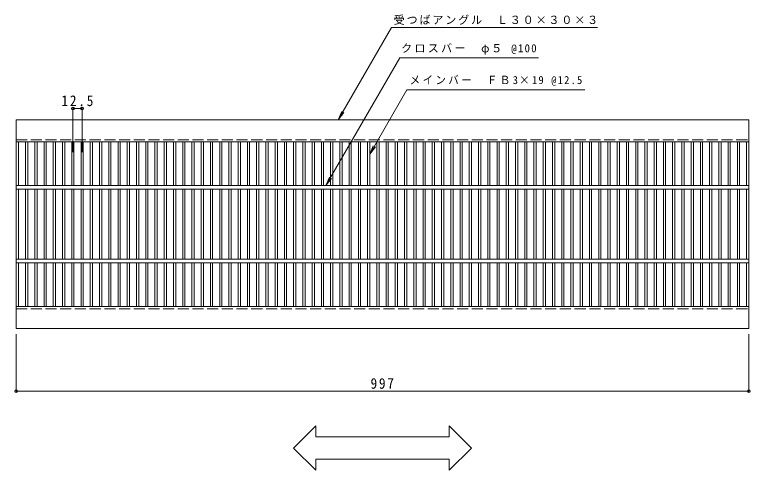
# Model space of a CAD drawing. Units: millimetres, scale not verified. Extents: x -756 to 910, y -687 to 599.
# Drawn here: x -756 to 245, y -21 to 599 of the extents above; entities that cross this region are included whole.
import ezdxf

# ---------------------------------------------------------------- set-up
doc = ezdxf.new("R2010")
doc.units = ezdxf.units.MM
doc.header["$LTSCALE"] = 5
doc.header["$PDMODE"] = 32
doc.header["$PDSIZE"] = 4
doc.linetypes.add('DASHED3', pattern=[4, 3, -1])
for name, color, linetype, lineweight in [('A-1_ピット', 2, 'Continuous', 9), ('A-2_蓋', 3, 'Continuous', 9), ('A-4_寸法', 7, 'Continuous', 9), ('A-5_仕様文', 7, 'Continuous', 9)]:
    doc.layers.add(name, color=color, linetype=linetype, lineweight=lineweight)
doc.styles.add('ＭＳ ゴシック', font='')
doc.styles.get('ＭＳ ゴシック').set_extended_font_data('MS Gothic')

msp = doc.modelspace()

# ---------------------------------------------------------------- linework, layer by layer
at = {"layer": 'A-1_ピット'}
for p, q in [((-753.757, 455.959), (243.243, 455.959)), ((-753.757, 425.959), (-753.757, 455.959)), ((243.243, 455.959), (243.243, 425.959)), ((-753.757, 425.959), (243.243, 425.959)), ((243.243, 201.959), (243.243, 171.959)), ((-753.757, 171.959), (243.243, 171.959))]:
    msp.add_line(p, q, dxfattribs=at)
at = {"layer": 'A-1_ピット', "linetype": 'DASHED3'}
for p, q in [((-753.757, 428.959), (243.243, 428.959)), ((-753.757, 198.959), (243.243, 198.959))]:
    msp.add_line(p, q, dxfattribs=at)
at = {"layer": 'A-1_ピット'}
msp.add_lwpolyline([(-753.757, 171.959), (-753.757, 201.959), (243.243, 201.959)], dxfattribs=at)
at = {"layer": 'A-2_蓋'}
for p, q in [((-753.757, 425.959), (-753.757, 201.959)), ((-750.757, 366.459), (-750.757, 425.959)), ((-740.997, 425.959), (-740.997, 366.459)), ((-737.997, 425.959), (-737.997, 366.459)), ((-728.417, 425.959), (-728.417, 366.459)), ((-725.417, 425.959), (-725.417, 366.459)), ((-715.837, 425.959), (-715.837, 366.459)), ((-712.837, 425.959), (-712.837, 366.459)), ((-703.257, 425.959), (-703.257, 366.459)), ((-700.257, 425.959), (-700.257, 366.459)), ((-690.677, 425.959), (-690.677, 366.459)), ((-687.677, 425.959), (-687.677, 366.459)), ((-678.097, 425.959), (-678.097, 366.459)), ((-675.097, 425.959), (-675.097, 366.459)), ((-665.517, 425.959), (-665.517, 366.459)), ((-662.517, 425.959), (-662.517, 366.459)), ((-652.937, 425.959), (-652.937, 366.459)), ((-649.937, 425.959), (-649.937, 366.459)), ((-640.357, 425.959), (-640.357, 366.459)), ((-637.357, 425.959), (-637.357, 366.459)), ((-627.777, 425.959), (-627.777, 366.459)), ((-624.777, 425.959), (-624.777, 366.459)), ((-615.197, 425.959), (-615.197, 366.459)), ((-612.197, 425.959), (-612.197, 366.459)), ((-602.617, 425.959), (-602.617, 366.459)), ((-599.617, 425.959), (-599.617, 366.459)), ((-590.037, 425.959), (-590.037, 366.459)), ((-587.037, 425.959), (-587.037, 366.459)), ((-577.457, 425.959), (-577.457, 366.459)), ((-574.457, 425.959), (-574.457, 366.459)), ((-564.877, 425.959), (-564.877, 366.459)), ((-561.877, 425.959), (-561.877, 366.459)), ((-552.297, 425.959), (-552.297, 366.459)), ((-549.297, 425.959), (-549.297, 366.459)), ((-539.717, 425.959), (-539.717, 366.459)), ((-536.717, 425.959), (-536.717, 366.459)), ((-527.137, 425.959), (-527.137, 366.459)), ((-524.137, 425.959), (-524.137, 366.459)), ((-514.557, 425.959), (-514.557, 366.459)), ((-511.557, 425.959), (-511.557, 366.459)), ((-501.977, 425.959), (-501.977, 366.459)), ((-498.977, 425.959), (-498.977, 366.459)), ((-489.397, 425.959), (-489.397, 366.459)), ((-486.397, 425.959), (-486.397, 366.459)), ((-476.817, 425.959), (-476.817, 366.459)), ((-473.817, 425.959), (-473.817, 366.459)), ((-464.237, 425.959), (-464.237, 366.459)), ((-461.237, 425.959), (-461.237, 366.459)), ((-451.657, 425.959), (-451.657, 366.459)), ((-448.657, 425.959), (-448.657, 366.459)), ((-439.077, 425.959), (-439.077, 366.459)), ((-436.077, 425.959), (-436.077, 366.459)), ((-426.497, 425.959), (-426.497, 366.459)), ((-423.497, 425.959), (-423.497, 366.459)), ((-413.917, 425.959), (-413.917, 366.459)), ((-410.917, 425.959), (-410.917, 366.459)), ((-401.337, 425.959), (-401.337, 366.459)), ((-398.336, 425.959), (-398.336, 366.459)), ((-388.757, 425.959), (-388.757, 366.459)), ((-385.757, 425.959), (-385.757, 366.459)), ((-376.177, 425.959), (-376.177, 366.459)), ((-373.176, 425.959), (-373.176, 366.459)), ((-363.597, 425.959), (-363.597, 366.459)), ((-360.597, 425.959), (-360.597, 366.459)), ((-351.017, 425.959), (-351.017, 366.459)), ((-348.017, 425.959), (-348.017, 366.459)), ((-338.437, 425.959), (-338.437, 366.459)), ((-335.437, 425.959), (-335.437, 366.459)), ((-325.857, 425.959), (-325.857, 366.459)), ((-322.857, 425.959), (-322.857, 366.459)), ((-313.277, 425.959), (-313.277, 366.459)), ((-310.277, 425.959), (-310.277, 366.459)), ((-300.697, 425.959), (-300.697, 366.459)), ((-297.697, 425.959), (-297.697, 366.459)), ((-288.117, 425.959), (-288.117, 366.459)), ((-285.117, 425.959), (-285.117, 366.459)), ((-275.536, 425.959), (-275.536, 366.459)), ((-272.536, 425.959), (-272.536, 366.459)), ((-262.957, 425.959), (-262.957, 366.459)), ((-259.956, 425.959), (-259.956, 366.459)), ((-250.377, 425.959), (-250.377, 366.459)), ((-247.377, 425.959), (-247.377, 366.459)), ((-237.797, 425.959), (-237.797, 366.459)), ((-234.797, 425.959), (-234.797, 366.459)), ((-225.217, 425.959), (-225.217, 366.459)), ((-222.217, 425.959), (-222.217, 366.459)), ((-212.637, 425.959), (-212.637, 366.459)), ((-209.637, 425.959), (-209.637, 366.459)), ((-200.057, 425.959), (-200.057, 366.459)), ((-197.057, 425.959), (-197.057, 366.459)), ((-187.477, 425.959), (-187.477, 366.459)), ((-184.476, 425.959), (-184.476, 366.459)), ((-174.896, 425.959), (-174.896, 366.459)), ((-171.896, 425.959), (-171.896, 366.459)), ((-162.316, 425.959), (-162.316, 366.459)), ((-159.316, 425.959), (-159.316, 366.459)), ((-149.737, 425.959), (-149.737, 366.459)), ((-146.736, 425.959), (-146.736, 366.459)), ((-137.157, 425.959), (-137.157, 366.459)), ((-134.156, 425.959), (-134.156, 366.459)), ((-124.577, 425.959), (-124.577, 366.459)), ((-121.577, 425.959), (-121.577, 366.459)), ((-111.997, 425.959), (-111.997, 366.459)), ((-108.996, 425.959), (-108.996, 366.459)), ((-99.416, 425.959), (-99.416, 366.459)), ((-96.417, 425.959), (-96.417, 366.459)), ((-86.836, 425.959), (-86.836, 366.459)), ((-83.837, 425.959), (-83.837, 366.459)), ((-74.256, 425.959), (-74.256, 366.459)), ((-71.256, 425.959), (-71.256, 366.459)), ((-61.676, 425.959), (-61.676, 366.459)), ((-58.676, 425.959), (-58.676, 366.459)), ((-49.097, 425.959), (-49.097, 366.459)), ((-46.096, 425.959), (-46.096, 366.459)), ((-36.516, 425.959), (-36.516, 366.459)), ((-33.516, 425.959), (-33.516, 366.459)), ((-23.937, 425.959), (-23.937, 366.459)), ((-20.936, 425.959), (-20.936, 366.459)), ((-11.357, 425.959), (-11.357, 366.459)), ((-8.357, 425.959), (-8.357, 366.459)), ((1.223, 425.959), (1.223, 366.459)), ((4.223, 425.959), (4.223, 366.459)), ((13.803, 425.959), (13.803, 366.459)), ((16.803, 425.959), (16.803, 366.459)), ((26.383, 425.959), (26.383, 366.459)), ((29.383, 425.959), (29.383, 366.459)), ((38.964, 425.959), (38.964, 366.459)), ((41.964, 425.959), (41.964, 366.459)), ((51.544, 425.959), (51.544, 366.459)), ((54.544, 425.959), (54.544, 366.459)), ((64.124, 425.959), (64.124, 366.459)), ((67.124, 425.959), (67.124, 366.459)), ((76.703, 425.959), (76.703, 366.459)), ((79.704, 425.959), (79.704, 366.459)), ((89.284, 425.959), (89.284, 366.459)), ((92.284, 425.959), (92.284, 366.459)), ((101.863, 425.959), (101.863, 366.459)), ((104.864, 425.959), (104.864, 366.459)), ((114.444, 425.959), (114.444, 366.459)), ((117.443, 425.959), (117.443, 366.459)), ((127.023, 425.959), (127.023, 366.459)), ((130.023, 425.959), (130.023, 366.459)), ((139.603, 425.959), (139.603, 366.459)), ((142.603, 425.959), (142.603, 366.459)), ((152.183, 425.959), (152.183, 366.459)), ((155.183, 425.959), (155.183, 366.459)), ((164.764, 425.959), (164.764, 366.459)), ((167.764, 425.959), (167.764, 366.459)), ((177.344, 425.959), (177.344, 366.459)), ((180.344, 425.959), (180.344, 366.459)), ((189.924, 425.959), (189.924, 366.459)), ((192.924, 425.959), (192.924, 366.459)), ((202.504, 425.959), (202.504, 366.459)), ((205.504, 425.959), (205.504, 366.459)), ((215.083, 425.959), (215.083, 366.459)), ((218.084, 425.959), (218.084, 366.459)), ((227.664, 425.959), (227.664, 366.459)), ((230.664, 425.959), (230.664, 366.459)), ((240.244, 425.959), (240.244, 366.459)), ((243.243, 425.959), (243.243, 201.959)), ((-753.757, 366.459), (243.243, 366.459)), ((-753.757, 361.46), (243.243, 361.46)), ((-750.757, 266.459), (-750.757, 361.46)), ((-740.997, 361.46), (-740.997, 266.459)), ((-737.997, 361.46), (-737.997, 266.459)), ((-728.417, 361.46), (-728.417, 266.459)), ((-725.417, 361.46), (-725.417, 266.459)), ((-715.837, 361.46), (-715.837, 266.459)), ((-712.837, 361.46), (-712.837, 266.459)), ((-703.257, 361.46), (-703.257, 266.459)), ((-700.257, 361.46), (-700.257, 266.459)), ((-690.677, 361.46), (-690.677, 266.459)), ((-687.677, 361.46), (-687.677, 266.459)), ((-678.097, 361.46), (-678.097, 266.459)), ((-675.097, 361.46), (-675.097, 266.459)), ((-665.517, 361.46), (-665.517, 266.459)), ((-662.517, 361.46), (-662.517, 266.459)), ((-652.937, 361.46), (-652.937, 266.459)), ((-649.937, 361.46), (-649.937, 266.459)), ((-640.357, 361.46), (-640.357, 266.459)), ((-637.357, 361.46), (-637.357, 266.459)), ((-627.777, 361.46), (-627.777, 266.459)), ((-624.777, 361.46), (-624.777, 266.459)), ((-615.197, 361.46), (-615.197, 266.459)), ((-612.197, 361.46), (-612.197, 266.459)), ((-602.617, 361.46), (-602.617, 266.459)), ((-599.617, 361.46), (-599.617, 266.459)), ((-590.037, 361.46), (-590.037, 266.459)), ((-587.037, 361.46), (-587.037, 266.459)), ((-577.457, 361.46), (-577.457, 266.459)), ((-574.457, 361.46), (-574.457, 266.459)), ((-564.877, 361.46), (-564.877, 266.459)), ((-561.877, 361.46), (-561.877, 266.459)), ((-552.297, 361.46), (-552.297, 266.459)), ((-549.297, 361.46), (-549.297, 266.459)), ((-539.717, 361.46), (-539.717, 266.459)), ((-536.717, 361.46), (-536.717, 266.459)), ((-527.137, 361.46), (-527.137, 266.459)), ((-524.137, 361.46), (-524.137, 266.459)), ((-514.557, 361.46), (-514.557, 266.459)), ((-511.557, 361.46), (-511.557, 266.459)), ((-501.977, 361.46), (-501.977, 266.459)), ((-498.977, 361.46), (-498.977, 266.459)), ((-489.397, 361.46), (-489.397, 266.459)), ((-486.397, 361.46), (-486.397, 266.459)), ((-476.817, 361.46), (-476.817, 266.459)), ((-473.817, 361.46), (-473.817, 266.459)), ((-464.237, 361.46), (-464.237, 266.459)), ((-461.237, 361.46), (-461.237, 266.459)), ((-451.657, 361.46), (-451.657, 266.459)), ((-448.657, 361.46), (-448.657, 266.459)), ((-439.077, 361.46), (-439.077, 266.459)), ((-436.077, 361.46), (-436.077, 266.459)), ((-426.497, 361.46), (-426.497, 266.459)), ((-423.497, 361.46), (-423.497, 266.459)), ((-413.917, 361.46), (-413.917, 266.459)), ((-410.917, 361.46), (-410.917, 266.459)), ((-401.337, 361.46), (-401.337, 266.459)), ((-398.336, 361.46), (-398.336, 266.459)), ((-388.757, 361.46), (-388.757, 266.459)), ((-385.757, 361.46), (-385.757, 266.459)), ((-376.177, 361.46), (-376.177, 266.459)), ((-373.176, 361.46), (-373.176, 266.459)), ((-363.597, 361.46), (-363.597, 266.459)), ((-360.597, 361.46), (-360.597, 266.459)), ((-351.017, 361.46), (-351.017, 266.459)), ((-348.017, 361.46), (-348.017, 266.459)), ((-338.437, 361.46), (-338.437, 266.459)), ((-335.437, 361.46), (-335.437, 266.459)), ((-325.857, 361.46), (-325.857, 266.459)), ((-322.857, 361.46), (-322.857, 266.459)), ((-313.277, 361.46), (-313.277, 266.459)), ((-310.277, 361.46), (-310.277, 266.459)), ((-300.697, 361.46), (-300.697, 266.459)), ((-297.697, 361.46), (-297.697, 266.459)), ((-288.117, 361.46), (-288.117, 266.459)), ((-285.117, 361.46), (-285.117, 266.459)), ((-275.536, 361.46), (-275.536, 266.459)), ((-272.536, 361.46), (-272.536, 266.459)), ((-262.957, 361.46), (-262.957, 266.459)), ((-259.956, 361.46), (-259.956, 266.459)), ((-250.377, 361.46), (-250.377, 266.459)), ((-247.377, 361.46), (-247.377, 266.459)), ((-237.797, 361.46), (-237.797, 266.459)), ((-234.797, 361.46), (-234.797, 266.459)), ((-225.217, 361.46), (-225.217, 266.459)), ((-222.217, 361.46), (-222.217, 266.459)), ((-212.637, 361.46), (-212.637, 266.459)), ((-209.637, 361.46), (-209.637, 266.459)), ((-200.057, 361.46), (-200.057, 266.459)), ((-197.057, 361.46), (-197.057, 266.459)), ((-187.477, 361.46), (-187.477, 266.459)), ((-184.476, 361.46), (-184.476, 266.459)), ((-174.896, 361.46), (-174.896, 266.459)), ((-171.896, 361.46), (-171.896, 266.459)), ((-162.316, 361.46), (-162.316, 266.459)), ((-159.316, 361.46), (-159.316, 266.459)), ((-149.737, 361.46), (-149.737, 266.459)), ((-146.736, 361.46), (-146.736, 266.459)), ((-137.157, 361.46), (-137.157, 266.459)), ((-134.156, 361.46), (-134.156, 266.459)), ((-124.577, 361.46), (-124.577, 266.459)), ((-121.577, 361.46), (-121.577, 266.459)), ((-111.997, 361.46), (-111.997, 266.459)), ((-108.996, 361.46), (-108.996, 266.459)), ((-99.416, 361.46), (-99.416, 266.459)), ((-96.417, 361.46), (-96.417, 266.459)), ((-86.836, 361.46), (-86.836, 266.459)), ((-83.837, 361.46), (-83.837, 266.459)), ((-74.256, 361.46), (-74.256, 266.459)), ((-71.256, 361.46), (-71.256, 266.459)), ((-61.676, 361.46), (-61.676, 266.459)), ((-58.676, 361.46), (-58.676, 266.459)), ((-49.097, 361.46), (-49.097, 266.459)), ((-46.096, 361.46), (-46.096, 266.459)), ((-36.516, 361.46), (-36.516, 266.459)), ((-33.516, 361.46), (-33.516, 266.459)), ((-23.937, 361.46), (-23.937, 266.459)), ((-20.936, 361.46), (-20.936, 266.459)), ((-11.357, 361.46), (-11.357, 266.459)), ((-8.357, 361.46), (-8.357, 266.459)), ((1.223, 361.46), (1.223, 266.459)), ((4.223, 361.46), (4.223, 266.459)), ((13.803, 361.46), (13.803, 266.459)), ((16.803, 361.46), (16.803, 266.459)), ((26.383, 361.46), (26.383, 266.459)), ((29.383, 361.46), (29.383, 266.459)), ((38.964, 361.46), (38.964, 266.459)), ((41.964, 361.46), (41.964, 266.459)), ((51.544, 361.46), (51.544, 266.459)), ((54.544, 361.46), (54.544, 266.459)), ((64.124, 361.46), (64.124, 266.459)), ((67.124, 361.46), (67.124, 266.459)), ((76.703, 361.46), (76.703, 266.459)), ((79.704, 361.46), (79.704, 266.459)), ((89.284, 361.46), (89.284, 266.459)), ((92.284, 361.46), (92.284, 266.459)), ((101.863, 361.46), (101.863, 266.459)), ((104.864, 361.46), (104.864, 266.459)), ((114.444, 361.46), (114.444, 266.459)), ((117.443, 361.46), (117.443, 266.459)), ((127.023, 361.46), (127.023, 266.459)), ((130.023, 361.46), (130.023, 266.459)), ((139.603, 361.46), (139.603, 266.459)), ((142.603, 361.46), (142.603, 266.459)), ((152.183, 361.46), (152.183, 266.459)), ((155.183, 361.46), (155.183, 266.459)), ((164.764, 361.46), (164.764, 266.459)), ((167.764, 361.46), (167.764, 266.459)), ((177.344, 361.46), (177.344, 266.459)), ((180.344, 361.46), (180.344, 266.459)), ((189.924, 361.46), (189.924, 266.459)), ((192.924, 361.46), (192.924, 266.459)), ((202.504, 361.46), (202.504, 266.459)), ((205.504, 361.46), (205.504, 266.459)), ((215.083, 361.46), (215.083, 266.459)), ((218.084, 361.46), (218.084, 266.459)), ((227.664, 361.46), (227.664, 266.459)), ((230.664, 361.46), (230.664, 266.459)), ((240.244, 361.46), (240.244, 266.459)), ((-753.757, 266.459), (243.243, 266.459)), ((-753.757, 261.459), (243.243, 261.459)), ((-750.757, 201.959), (-750.757, 261.459)), ((-740.997, 261.459), (-740.997, 201.959)), ((-737.997, 261.459), (-737.997, 201.959)), ((-728.417, 261.459), (-728.417, 201.959)), ((-725.417, 261.459), (-725.417, 201.959)), ((-715.837, 261.459), (-715.837, 201.959)), ((-712.837, 261.459), (-712.837, 201.959)), ((-703.257, 261.459), (-703.257, 201.959)), ((-700.257, 261.459), (-700.257, 201.959)), ((-690.677, 261.459), (-690.677, 201.959)), ((-687.677, 261.459), (-687.677, 201.959)), ((-678.097, 261.459), (-678.097, 201.959)), ((-675.097, 261.459), (-675.097, 201.959)), ((-665.517, 261.459), (-665.517, 201.959)), ((-662.517, 261.459), (-662.517, 201.959)), ((-652.937, 261.459), (-652.937, 201.959)), ((-649.937, 261.459), (-649.937, 201.959)), ((-640.357, 261.459), (-640.357, 201.959)), ((-637.357, 261.459), (-637.357, 201.959)), ((-627.777, 261.459), (-627.777, 201.959)), ((-624.777, 261.459), (-624.777, 201.959)), ((-615.197, 261.459), (-615.197, 201.959)), ((-612.197, 261.459), (-612.197, 201.959)), ((-602.617, 261.459), (-602.617, 201.959)), ((-599.617, 261.459), (-599.617, 201.959)), ((-590.037, 261.459), (-590.037, 201.959)), ((-587.037, 261.459), (-587.037, 201.959)), ((-577.457, 261.459), (-577.457, 201.959)), ((-574.457, 261.459), (-574.457, 201.959)), ((-564.877, 261.459), (-564.877, 201.959)), ((-561.877, 261.459), (-561.877, 201.959)), ((-552.297, 261.459), (-552.297, 201.959)), ((-549.297, 261.459), (-549.297, 201.959)), ((-539.717, 261.459), (-539.717, 201.959)), ((-536.717, 261.459), (-536.717, 201.959)), ((-527.137, 261.459), (-527.137, 201.959)), ((-524.137, 261.459), (-524.137, 201.959)), ((-514.557, 261.459), (-514.557, 201.959)), ((-511.557, 261.459), (-511.557, 201.959)), ((-501.977, 261.459), (-501.977, 201.959)), ((-498.977, 261.459), (-498.977, 201.959)), ((-489.397, 261.459), (-489.397, 201.959)), ((-486.397, 261.459), (-486.397, 201.959)), ((-476.817, 261.459), (-476.817, 201.959)), ((-473.817, 261.459), (-473.817, 201.959)), ((-464.237, 261.459), (-464.237, 201.959)), ((-461.237, 261.459), (-461.237, 201.959)), ((-451.657, 261.459), (-451.657, 201.959)), ((-448.657, 261.459), (-448.657, 201.959)), ((-439.077, 261.459), (-439.077, 201.959)), ((-436.077, 261.459), (-436.077, 201.959)), ((-426.497, 261.459), (-426.497, 201.959)), ((-423.497, 261.459), (-423.497, 201.959)), ((-413.917, 261.459), (-413.917, 201.959)), ((-410.917, 261.459), (-410.917, 201.959)), ((-401.337, 261.459), (-401.337, 201.959)), ((-398.336, 261.459), (-398.336, 201.959)), ((-388.757, 261.459), (-388.757, 201.959)), ((-385.757, 261.459), (-385.757, 201.959)), ((-376.177, 261.459), (-376.177, 201.959)), ((-373.176, 261.459), (-373.176, 201.959)), ((-363.597, 261.459), (-363.597, 201.959)), ((-360.597, 261.459), (-360.597, 201.959)), ((-351.017, 261.459), (-351.017, 201.959)), ((-348.017, 261.459), (-348.017, 201.959)), ((-338.437, 261.459), (-338.437, 201.959)), ((-335.437, 261.459), (-335.437, 201.959)), ((-325.857, 261.459), (-325.857, 201.959)), ((-322.857, 261.459), (-322.857, 201.959)), ((-313.277, 261.459), (-313.277, 201.959)), ((-310.277, 261.459), (-310.277, 201.959)), ((-300.697, 261.459), (-300.697, 201.959)), ((-297.697, 261.459), (-297.697, 201.959)), ((-288.117, 261.459), (-288.117, 201.959)), ((-285.117, 261.459), (-285.117, 201.959)), ((-275.536, 261.459), (-275.536, 201.959)), ((-272.536, 261.459), (-272.536, 201.959)), ((-262.957, 261.459), (-262.957, 201.959)), ((-259.956, 261.459), (-259.956, 201.959)), ((-250.377, 261.459), (-250.377, 201.959)), ((-247.377, 261.459), (-247.377, 201.959)), ((-237.797, 261.459), (-237.797, 201.959)), ((-234.797, 261.459), (-234.797, 201.959)), ((-225.217, 261.459), (-225.217, 201.959)), ((-222.217, 261.459), (-222.217, 201.959)), ((-212.637, 261.459), (-212.637, 201.959)), ((-209.637, 261.459), (-209.637, 201.959)), ((-200.057, 261.459), (-200.057, 201.959)), ((-197.057, 261.459), (-197.057, 201.959)), ((-187.477, 261.459), (-187.477, 201.959)), ((-184.476, 261.459), (-184.476, 201.959)), ((-174.896, 261.459), (-174.896, 201.959)), ((-171.896, 261.459), (-171.896, 201.959)), ((-162.316, 261.459), (-162.316, 201.959)), ((-159.316, 261.459), (-159.316, 201.959)), ((-149.737, 261.459), (-149.737, 201.959)), ((-146.736, 261.459), (-146.736, 201.959)), ((-137.157, 261.459), (-137.157, 201.959)), ((-134.156, 261.459), (-134.156, 201.959)), ((-124.577, 261.459), (-124.577, 201.959)), ((-121.577, 261.459), (-121.577, 201.959)), ((-111.997, 261.459), (-111.997, 201.959)), ((-108.996, 261.459), (-108.996, 201.959)), ((-99.416, 261.459), (-99.416, 201.959)), ((-96.417, 261.459), (-96.417, 201.959)), ((-86.836, 261.459), (-86.836, 201.959)), ((-83.837, 261.459), (-83.837, 201.959)), ((-74.256, 261.459), (-74.256, 201.959)), ((-71.256, 261.459), (-71.256, 201.959)), ((-61.676, 261.459), (-61.676, 201.959)), ((-58.676, 261.459), (-58.676, 201.959)), ((-49.097, 261.459), (-49.097, 201.959)), ((-46.096, 261.459), (-46.096, 201.959)), ((-36.516, 261.459), (-36.516, 201.959)), ((-33.516, 261.459), (-33.516, 201.959)), ((-23.937, 261.459), (-23.937, 201.959)), ((-20.936, 261.459), (-20.936, 201.959)), ((-11.357, 261.459), (-11.357, 201.959)), ((-8.357, 261.459), (-8.357, 201.959)), ((1.223, 261.459), (1.223, 201.959)), ((4.223, 261.459), (4.223, 201.959)), ((13.803, 261.459), (13.803, 201.959)), ((16.803, 261.459), (16.803, 201.959)), ((26.383, 261.459), (26.383, 201.959)), ((29.383, 261.459), (29.383, 201.959)), ((38.964, 261.459), (38.964, 201.959)), ((41.964, 261.459), (41.964, 201.959)), ((51.544, 261.459), (51.544, 201.959)), ((54.544, 261.459), (54.544, 201.959)), ((64.124, 261.459), (64.124, 201.959)), ((67.124, 261.459), (67.124, 201.959)), ((76.703, 261.459), (76.703, 201.959)), ((79.704, 261.459), (79.704, 201.959)), ((89.284, 261.459), (89.284, 201.959)), ((92.284, 261.459), (92.284, 201.959)), ((101.863, 261.459), (101.863, 201.959)), ((104.864, 261.459), (104.864, 201.959)), ((114.444, 261.459), (114.444, 201.959)), ((117.443, 261.459), (117.443, 201.959)), ((127.023, 261.459), (127.023, 201.959)), ((130.023, 261.459), (130.023, 201.959)), ((139.603, 261.459), (139.603, 201.959)), ((142.603, 261.459), (142.603, 201.959)), ((152.183, 261.459), (152.183, 201.959)), ((155.183, 261.459), (155.183, 201.959)), ((164.764, 261.459), (164.764, 201.959)), ((167.764, 261.459), (167.764, 201.959)), ((177.344, 261.459), (177.344, 201.959)), ((180.344, 261.459), (180.344, 201.959)), ((189.924, 261.459), (189.924, 201.959)), ((192.924, 261.459), (192.924, 201.959)), ((202.504, 261.459), (202.504, 201.959)), ((205.504, 261.459), (205.504, 201.959)), ((215.083, 261.459), (215.083, 201.959)), ((218.084, 261.459), (218.084, 201.959)), ((227.664, 261.459), (227.664, 201.959)), ((230.664, 261.459), (230.664, 201.959)), ((240.244, 261.459), (240.244, 201.959))]:
    msp.add_line(p, q, dxfattribs=at)
at = {"layer": 'A-4_寸法'}
for p, q in [((-676.597, 411.903), (-676.597, 472.984)), ((-676.597, 471.484), (-664.017, 471.484)), ((-664.017, 411.903), (-664.017, 472.984)), ((-753.757, 164.459), (-753.757, 85.324)), ((243.243, 164.459), (243.243, 85.324)), ((-753.757, 86.824), (243.243, 86.824))]:
    msp.add_line(p, q, dxfattribs=at)
for p in [(-676.597, 471.484), (-664.017, 471.484), (-753.757, 86.824), (243.243, 86.824)]:
    msp.add_point(p, dxfattribs=at)
at = {"layer": 'A-5_仕様文'}
for p, q in [((-242.903, 581.802), (-315.559, 455.959)), ((-242.903, 581.802), (37.48, 581.802)), ((-231.75, 540.499), (-332.231, 366.459)), ((-231.75, 540.499), (-43.173, 540.499)), ((-222.016, 496.736), (-272.536, 409.232)), ((-222.016, 496.736), (20.076, 496.736)), ((-315.559, 455.959), (-310.775, 467.508)), ((-315.559, 455.959), (-307.949, 465.876)), ((-272.536, 409.232), (-267.753, 420.781)), ((-272.536, 409.232), (-264.927, 419.149)), ((-332.231, 366.459), (-327.448, 378.008)), ((-332.231, 366.459), (-324.622, 376.376)), ((-345.895, 39.762), (-376.201, 9.456)), ((-345.895, 39.762), (-345.895, 24.456)), ((-164.619, 39.762), (-134.313, 9.456)), ((-164.619, 39.762), (-164.619, 24.456)), ((-345.895, 24.456), (-164.619, 24.456)), ((-376.201, 9.456), (-345.895, -20.85)), ((-134.313, 9.456), (-164.619, -20.85)), ((-345.895, -5.544), (-345.895, -20.85)), ((-345.895, -5.544), (-164.619, -5.544)), ((-164.619, -5.544), (-164.619, -20.85))]:
    msp.add_line(p, q, dxfattribs=at)

# ---------------------------------------------------------------- texts
at = {"layer": 'A-4_寸法', "color": 2, "char_height": 14.66, "attachment_point": 7, "style": 'ＭＳ ゴシック'}
for s, insert in [('\\T1.28;\\W0.9;12.5', (-692.182, 474.484)), ('\\T1.27;\\W0.9;997', (-271.507, 89.824))]:
    msp.add_mtext(s, dxfattribs=dict(at, insert=insert))
at = {"layer": 'A-5_仕様文', "char_height": 11, "attachment_point": 7, "style": 'ＭＳ ゴシック'}
for s, insert in [('\\T1.17;受つばアングル\u3000Ｌ３０×３０×３', (-240.02, 585.253)), ('\\T1.21;クロスバー\u3000φ５\\~@100', (-229.981, 544.93)), ('\\T1.23;\\W0.95;メインバー\u3000ＦＢ3×19\\~@12.5', (-218.263, 502.291))]:
    msp.add_mtext(s, dxfattribs=dict(at, insert=insert))

doc.saveas('drawing.dxf')
